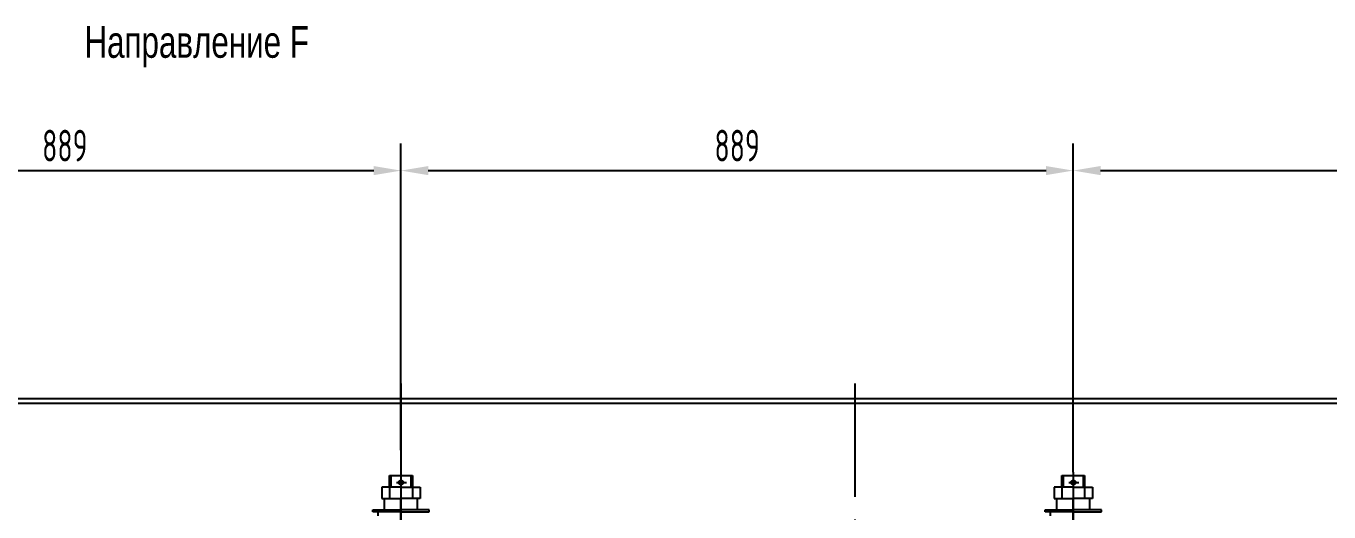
# Model space of a CAD drawing. Header units: millimetres. Extents: x 0 to 10092, y -2165 to 7128.
# Drawn here: x 3126 to 4848, y 2503 to 3146 of the extents above; entities that cross this region are included whole.
import ezdxf
from ezdxf.enums import TextEntityAlignment as Align

# ---------------------------------------------------------------- set-up
doc = ezdxf.new("R2010")
doc.units = ezdxf.units.MM
doc.header["$LTSCALE"] = 120
doc.linetypes.add('F', pattern=[0.75, 0.5, -0.25])
doc.linetypes.add('G', pattern=[2, 1.25, -0.25, 0.25, -0.25])
for name, color, linetype in [('01', 7, 'Continuous'), ('04', 2, 'F'), ('05', 4, 'G'), ('08', 1, 'Continuous')]:
    doc.layers.add(name, color=color, linetype=linetype)
doc.styles.get("Standard").update_dxf_attribs({"font": 'isocp', "width": 0.707, "bigfont": 'intecad.shx'})

msp = doc.modelspace()

# ---------------------------------------------------------------- linework, layer by layer
at = {"layer": '01', "color": 7, "linetype": 'Continuous'}
for p, q in [((1533.8, 2652.9), (5708.8, 2652.9)), ((1533.8, 2646.9), (5708.8, 2646.9))]:
    msp.add_line(p, q, dxfattribs=at)
at = {"layer": '04', "color": 7, "linetype": 'F'}
for p, q in [((3606.3, 2535.9), (3606.3, 2551.3)), ((3606.3, 2535.9), (3606.3, 2551.3)), ((3606.3, 2551.3), (3636.3, 2551.3)), ((3608.3, 2535.9), (3608.3, 2551.3)), ((3634.3, 2551.3), (3634.3, 2535.9)), ((3636.3, 2535.9), (3636.3, 2551.3)), ((3636.3, 2551.3), (3636.3, 2535.9)), ((4495.3, 2535.9), (4495.3, 2551.3)), ((4495.3, 2535.9), (4495.3, 2551.3)), ((4495.3, 2551.3), (4525.3, 2551.3)), ((4497.3, 2535.9), (4497.3, 2551.3)), ((4523.3, 2551.3), (4523.3, 2535.9)), ((4525.3, 2535.9), (4525.3, 2551.3)), ((4525.3, 2551.3), (4525.3, 2535.9)), ((3621.3, 2535.9), (3595.9, 2535.9)), ((3595.9, 2535.9), (3595.9, 2520.9)), ((3606.3, 2535.9), (3606.3, 2520.9)), ((3615.4, 2541.9), (3628.4, 2541.9)), ((3621.3, 2537), (3621.3, 2519.9)), ((3621.3, 2535.9), (3646.8, 2535.9)), ((3636.3, 2535.9), (3636.3, 2520.9)), ((3646.8, 2535.9), (3646.8, 2520.9)), ((4510.3, 2535.9), (4484.9, 2535.9)), ((4484.9, 2535.9), (4484.9, 2520.9)), ((4495.3, 2535.9), (4495.3, 2520.9)), ((4504.4, 2541.9), (4517.4, 2541.9)), ((4510.3, 2537), (4510.3, 2519.9)), ((4510.3, 2535.9), (4535.8, 2535.9)), ((4525.3, 2535.9), (4525.3, 2520.9)), ((4535.8, 2535.9), (4535.8, 2520.9)), ((3595.9, 2520.9), (3621.3, 2520.9)), ((3599.3, 2505.9), (3599.3, 2520.9)), ((3646.8, 2520.9), (3621.3, 2520.9)), ((3621.3, 2445.4), (3621.3, 2520.2)), ((3643.3, 2505.9), (3643.3, 2520.9)), ((4484.9, 2520.9), (4510.3, 2520.9)), ((4488.3, 2505.9), (4488.3, 2520.9)), ((4535.8, 2520.9), (4510.3, 2520.9)), ((4510.3, 2445.4), (4510.3, 2520.2)), ((4532.3, 2505.9), (4532.3, 2520.9)), ((3584, 2502.9), (3584, 2505.9)), ((3584, 2505.9), (3621.3, 2505.9)), ((3621.3, 2502.9), (3584, 2502.9)), ((3591, 2497.9), (3591, 2502.9)), ((3658.7, 2505.9), (3621.3, 2505.9)), ((3621.3, 2502.9), (3658.7, 2502.9)), ((3658.7, 2502.9), (3658.7, 2505.9)), ((4473, 2502.9), (4473, 2505.9)), ((4473, 2505.9), (4510.3, 2505.9)), ((4510.3, 2502.9), (4473, 2502.9)), ((4480, 2497.9), (4480, 2502.9)), ((4547.7, 2505.9), (4510.3, 2505.9)), ((4510.3, 2502.9), (4547.7, 2502.9)), ((4547.7, 2502.9), (4547.7, 2505.9))]:
    msp.add_line(p, q, dxfattribs=at)
for centre in [(3621.3, 2541.9), (4510.3, 2541.9)]:
    msp.add_circle(centre, 3, dxfattribs=at)
at = {"layer": '05', "color": 7, "linetype": 'G'}
for p, q in [((3621.3, 2672.8), (3621.3, 1018.9)), ((4221.3, 2672.8), (4221.3, 1018.9)), ((3621.3, 2555.5), (3621.3, 2411.2)), ((4510.3, 2555.5), (4510.3, 2411.2)), ((3621.3, 2445.4), (3621.3, 2520.2)), ((4510.3, 2445.4), (4510.3, 2520.2))]:
    msp.add_line(p, q, dxfattribs=at)
at = {"layer": '08', "color": 7}
for p, q in [((3621.3, 2716.3), (3621.3, 2990.4)), ((3621.3, 2584.6), (3621.3, 2990.4)), ((4510.3, 2596.2), (4510.3, 2990.4)), ((4510.3, 2555.5), (4510.3, 2990.4)), ((2768.3, 2954.4), (3585.3, 2954.4)), ((3657.3, 2954.4), (4474.3, 2954.4)), ((4546.3, 2954.4), (5299.8, 2954.4))]:
    msp.add_line(p, q, dxfattribs=at)
for points in [[(3585.3, 2960.4), (3585.3, 2948.4), (3621.3, 2954.4)], [(3657.3, 2960.4), (3657.3, 2948.4), (3621.3, 2954.4)], [(4474.3, 2960.4), (4474.3, 2948.4), (4510.3, 2954.4)], [(4546.3, 2960.4), (4546.3, 2948.4), (4510.3, 2954.4)]]:
    msp.add_solid(points, dxfattribs=at)

# ---------------------------------------------------------------- texts
at = {"layer": '01', "insert": (3202.7, 3145.6), "char_height": 42, "attachment_point": 1}
msp.add_mtext('{\\fArial|b0|i0|c204|p34;Направление \\fArial|b0|i0|c0|p34;F}', dxfattribs=at)
at = {"layer": '04', "color": 7, "linetype": 'F', "width": 0.605172}
for p, p2 in [((3618.5, 2542.5), (3619.4, 2542.5)), ((4507.5, 2542.5), (4508.4, 2542.5))]:
    msp.add_text('●', height=1.5, dxfattribs=at).set_placement(p, p2, align=Align.FIT)
at = {"layer": '08', "color": 7, "char_height": 42, "attachment_point": 5}
for insert in [(3176.8, 2987.4), (4065.8, 2987.4)]:
    msp.add_mtext('889', dxfattribs=dict(at, insert=insert))

doc.saveas('drawing.dxf')
